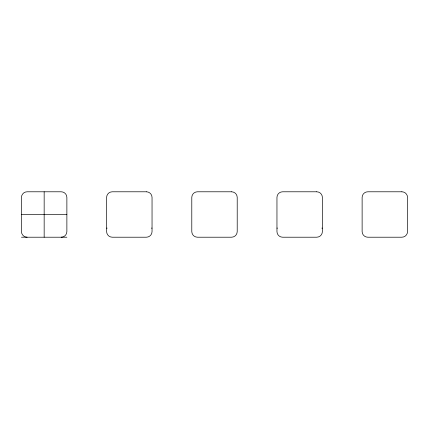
<?xml version="1.0" encoding="UTF-8"?>
<svg xmlns="http://www.w3.org/2000/svg" width="429" height="429" viewBox="0 0 429 429"><rect width="100%" height="100%" fill="white"/><g stroke="black" fill="none" stroke-linecap="round" stroke-linejoin="round"><path stroke-width="0.64" d="M21.45 214.5L66.876 214.5M106.617 228.126L107.186 228.126M151.475 228.126L152.043 228.126M276.957 228.126L277.525 228.126M321.814 228.126L322.383 228.126M21.45 237.21L66.876 237.21M44.16 191.79L44.16 237.21M27.129 237.21A5.679 5.679 0 0 1 21.45 231.531L21.45 197.469A5.679 5.679 0 0 1 27.129 191.79L61.197 191.79A5.679 5.679 0 0 1 66.876 197.469L66.876 231.531A5.679 5.679 0 0 1 61.197 237.21M146.364 191.79L112.296 191.79A5.679 5.679 0 0 0 106.617 197.469L106.617 231.531A5.679 5.679 0 0 0 112.296 237.21L146.364 237.21A5.679 5.679 0 0 0 152.043 231.531L152.043 197.469A5.679 5.679 0 0 0 146.364 191.79M231.531 191.79L197.469 191.79A5.679 5.679 0 0 0 191.79 197.469L191.79 231.531A5.679 5.679 0 0 0 197.469 237.21L231.531 237.21A5.679 5.679 0 0 0 237.21 231.531L237.21 197.469A5.679 5.679 0 0 0 231.531 191.79M316.704 191.79L282.636 191.79A5.679 5.679 0 0 0 276.957 197.469L276.957 231.531A5.679 5.679 0 0 0 282.636 237.21L316.704 237.21A5.679 5.679 0 0 0 322.383 231.531L322.383 197.469A5.679 5.679 0 0 0 316.704 191.79M401.871 191.79L367.803 191.79A5.679 5.679 0 0 0 362.124 197.469L362.124 231.531A5.679 5.679 0 0 0 367.803 237.21L401.871 237.21A5.679 5.679 0 0 0 407.55 231.531L407.55 197.469A5.679 5.679 0 0 0 401.871 191.79"/></g></svg>
